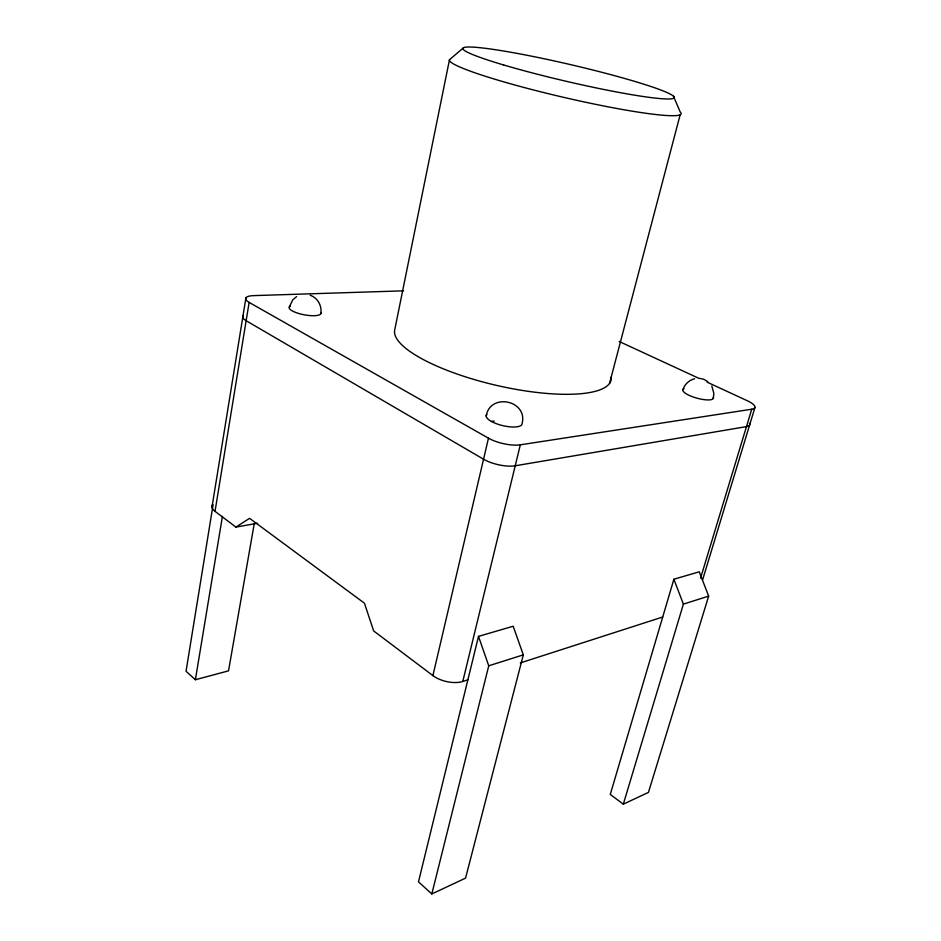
<?xml version="1.0" encoding="UTF-8"?>
<svg xmlns="http://www.w3.org/2000/svg" width="941" height="941" viewBox="0 0 941 941"><rect width="100%" height="100%" fill="white"/><g stroke="black" fill="none" stroke-linecap="round" stroke-linejoin="round"><path stroke-width="1.41" d="M320.775 313.718C322.269 305.99 317.67 297.779 310.177 295.251M713.349 398.384L713.831 393.338L711.808 385.975M211.972 507.152L245.93 297.791M213.089 504.741L186.047 671.274L195.387 679.731L228.534 670.851L254.223 523.784M257.587 523.243L235.932 527.101L215.03 511.351L249.13 302.402A19.502 5.34 10.2 0 1 253.811 295.615L403.56 290.828M195.387 679.731L222.429 516.327M462.807 48.332L449.48 59.742L394.808 329.468A111.062 31.124 13.1 0 0 500.871 386.363A111.062 31.124 13.1 0 0 611.238 376.87M467.865 679.825L462.784 681.472A21.372 10.763 13.6 0 1 432.907 675.603L488.473 438.188L249.13 302.402M462.784 681.472L520.314 444.822L751.741 409.217A19.043 5.105 15.9 0 0 747.119 400.643L707.138 382.164M478.499 636.375L418.486 881.858L431.825 893.95L465.56 878.129L523.314 654.854L513.174 626.236L478.499 636.375L488.744 665.805L431.825 893.95M609.521 383.469L680.155 114.79M673.885 579.233L610.274 794.451L623.318 804.167L648.443 792.393L708.655 596.124L699.257 571.81L673.885 579.233L683.401 604.122L623.318 804.167M700.539 578.221L751.741 409.217M702.633 579.762L754.953 407.465M289.299 307.025L292.733 299.873L296.591 296.615M486.203 415.981C490.167 392.409 528.03 400.337 522.114 423.497A18.397 5.975 13.3 0 1 501.882 425.414A18.397 5.975 13.3 0 1 486.862 414.534M682.954 389.598C684.636 384.269 689.2 380.046 694.623 378.764M235.932 527.101L249.565 518.326L364.438 603.193L373.659 630.929L432.907 675.603M520.302 662.923L662.723 617.014M488.744 665.805L523.314 654.854M683.401 604.122L708.655 596.124M491.402 421.439L494.237 421.062M699.704 378.411L703.633 379.247L707.75 381.564M619.19 341.489L699.151 378.458M673.438 96.147L680.202 111.955A118.954 10.598 13.1 0 1 570.752 98.97A118.954 10.598 13.1 0 1 449.48 59.742M215.03 511.351A18.444 7.669 8.5 0 1 212.29 505.176M749.471 423.262A18.961 5.317 16 0 1 746.472 426.614L515.221 465.783A22.69 7.951 13.4 0 1 483.556 459.208L246.142 320.728A19.408 5.564 10.1 0 1 242.978 315.976M520.314 444.822A22.819 7.657 13.4 0 1 488.473 438.188M320.752 312.53A16.15 4.458 10.7 0 1 302.861 314.529A16.15 4.458 10.7 0 1 290.44 306.084M713.254 397.208A15.832 4.293 15.4 0 1 696.316 397.984A15.832 4.293 15.4 0 1 683.978 388.751M503.588 64.953A108.544 8.61 13.1 0 0 673.262 98.417A108.544 8.61 13.1 0 0 528.713 55.601A108.544 8.61 13.1 0 0 503.588 64.953"/></g></svg>
